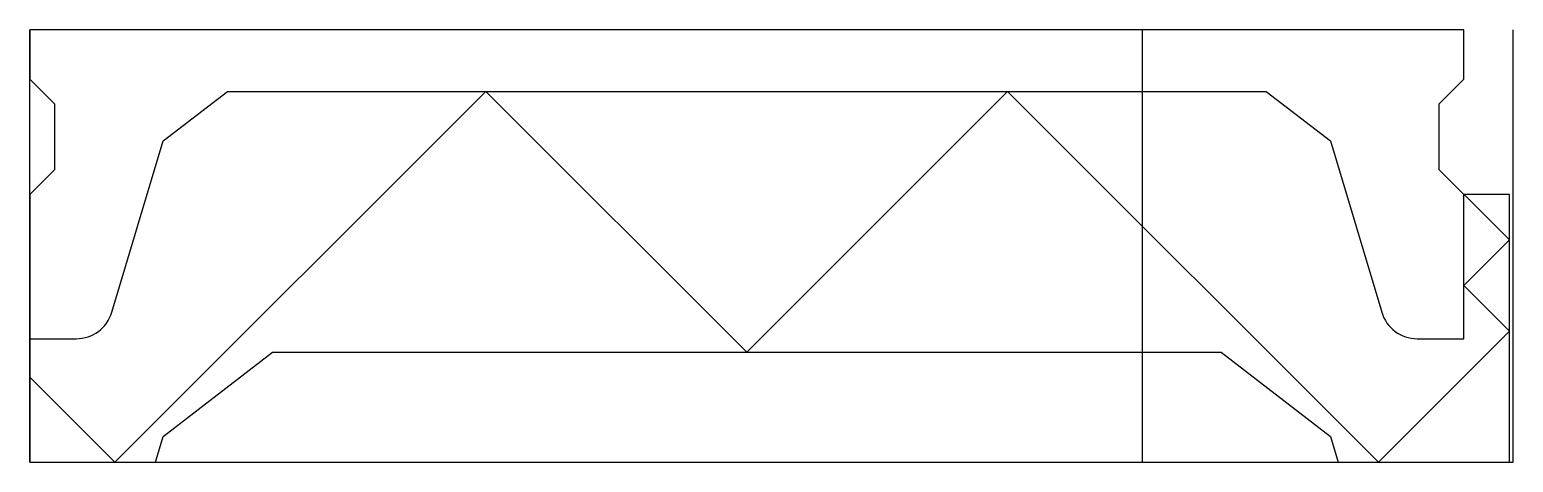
# Model space of a CAD drawing. Extents: x 0 to 1200, y 0 to 350.
import ezdxf

# ---------------------------------------------------------------- set-up
doc = ezdxf.new("R2010")
doc.units = 0
doc.layers.get('0').update_dxf_attribs({"linetype": 'CONTINUOUS'})

msp = doc.modelspace()

# ---------------------------------------------------------------- linework, layer by layer
at = {"linetype": 'CONTINUOUS'}
for p, q in [((0, 0), (0, 350)), ((1160, 350), (0, 350)), ((0, 350), (0, 310)), ((1160, 350), (0, 350)), ((0, 350), (0, 310)), ((900, 0), (900, 350)), ((1160, 310), (1160, 350)), ((1160, 310), (1160, 350)), ((1200, 0), (1200, 350)), ((0, 310), (20, 290)), ((0, 310), (20, 290)), ((69, 0), (369, 300)), ((108, 260), (160, 300)), ((160, 300), (1000, 300)), ((369, 300), (580, 89)), ((580, 89), (791, 300)), ((791, 300), (1091, 0)), ((1000, 300), (1052, 260)), ((1140, 290), (1160, 310)), ((1140, 290), (1160, 310)), ((20, 290), (20, 236.67)), ((20, 290), (20, 236.67)), ((1140, 236.67), (1140, 290)), ((1140, 236.67), (1140, 290)), ((66.41, 121.38), (108, 260)), ((1052, 260), (1093.59, 121.38)), ((20, 236.67), (0, 216.67)), ((20, 236.67), (0, 216.67)), ((1160, 216.67), (1140, 236.67)), ((1160, 216.67), (1140, 236.67)), ((0, 216.67), (0, 100)), ((0, 216.67), (0, 100)), ((1197, 216.67), (1160, 216.67)), ((1160, 100), (1160, 216.67)), ((1197, 180), (1160.33, 216.67)), ((1197, 0), (1197, 216.67)), ((1160, 143), (1197, 180)), ((1197, 106), (1160, 143)), ((0, 100), (0, 0)), ((0, 100), (37.68, 100)), ((1091, 0), (1197, 106)), ((1122.32, 100), (1160, 100)), ((108, 21), (196.4, 89)), ((196.4, 89), (963.6, 89)), ((963.6, 89), (1052, 21)), ((69, 0), (0, 69)), ((101.7, 0), (108, 21)), ((1052, 21), (1058.3, 0)), ((0, 0), (1200, 0)), ((0, 0), (101.7, 0)), ((1058.3, 0), (1160, 0)), ((1160, 0), (1197, 0))]:
    msp.add_line(p, q, dxfattribs=at)
for centre, start, end in [((37.68, 130), 270.0094, 343.30163), ((1122.32, 130), 196.69837, 269.9906)]:
    msp.add_arc(centre, 30, start, end, dxfattribs=at)

doc.saveas('drawing.dxf')
